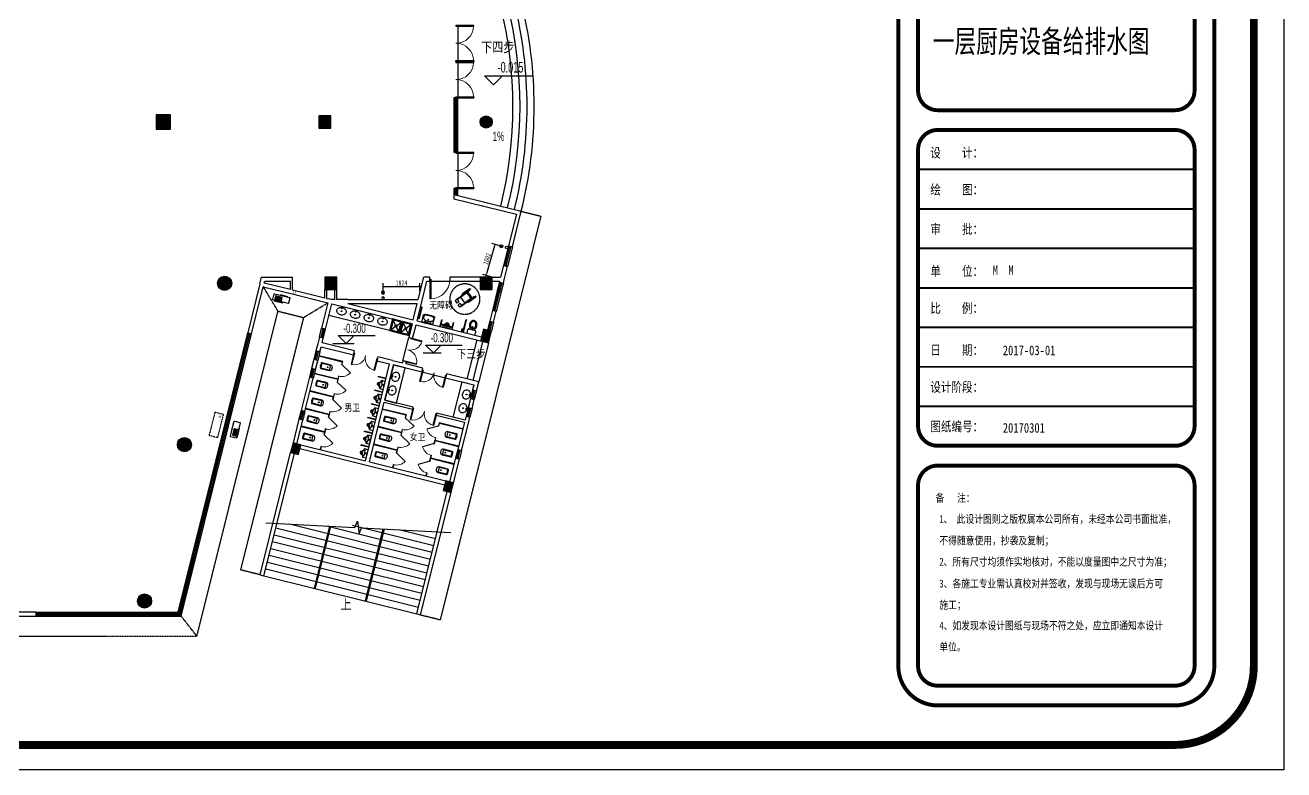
# Model space of a CAD drawing. Header units: inches. Extents: x -584 to 1446124, y -108140 to 99637.
# Drawn here: x 948173 to 1010552, y -108140 to -71216 of the extents above; entities that cross this region are included whole.
import ezdxf

# ---------------------------------------------------------------- set-up
doc = ezdxf.new("R2010")
doc.units = ezdxf.units.IN
doc.header["$MEASUREMENT"] = 0
doc.linetypes.add('DASH', pattern=[0.35, 0.25, -0.1])
for name, color, linetype in [('0-雨水', 141, 'Continuous'), ('000外框', 7, 'Continuous'), ('COLUMN', 6, 'Continuous'), ('CURTWALL', 4, 'Continuous'), ('DIM_ELEV', 3, 'Continuous'), ('DIM_SYMB', 3, 'Continuous'), ('GROUND', 34, 'Continuous'), ('LATRINE', 6, 'Continuous'), ('LG', 84, 'Continuous'), ('LVTRY', 6, 'Continuous'), ('PUB_HATCH', 8, 'Continuous'), ('PUB_TEXT', 151, 'Continuous'), ('STAIR', 6, 'Continuous'), ('WALL', 7, 'Continuous'), ('WINDOW', 3, 'Continuous'), ('供排水', 4, 'Continuous'), ('外框', 7, 'Continuous'), ('电位', 1, 'Continuous'), ('空调', 205, 'Continuous'), ('空调孔', 30, 'Continuous')]:
    doc.layers.add(name, color=color, linetype=linetype)
doc.styles.add('_TCH_DIM', font='stylu.ttf')
doc.styles.add('HZ-1', font='MingLiU.ttf', dxfattribs={"width": 0.8})
doc.styles.get("Standard").update_dxf_attribs({"font": '', "width": 0.7, "height": 250})
doc.styles.add('宋体平面', font='', dxfattribs={"width": 0.8})
doc.styles.add('黑体', font='simhei.ttf', dxfattribs={"width": 0.7})
doc.styles.get('Standard').set_extended_font_data('NSimSun')
doc.styles.get('宋体平面').set_extended_font_data('SimSun')
doc.dimstyles.new('电路', dxfattribs={"dimscale": 80, "dimtxt": 2.5, "dimasz": 1, "dimexe": 2, "dimexo": 1, "dimtad": 1, "dimdec": 0, "dimtxsty": 'Standard', "dimblk": 'DOT', "dimcen": 1, "dimclrd": 6, "dimclre": 6, "dimclrt": 6, "dimadec": 0, "dimazin": 0, "dimtfac": 1, "dimtdec": 0, "dimtmove": 0, "dimatfit": 3, "dimfxl": 0, "dimarcsym": 0})

# ---------------------------------------------------------------- blocks, each defined once
blk = doc.blocks.new('vhjkghkghkl')
at = {"layer": '空调', "linetype": 'DASH', "ltscale": 0.3}
blk.add_lwpolyline([(134071, 540199), (134071, 539779), (132871, 539779), (132871, 540199), (134071, 540199)], close=True, dxfattribs=at)
at = {"layer": '空调', "linetype": 'DASH', "ltscale": 0.3, "style": 'HZ-1'}
blk.add_text('AC', height=100, dxfattribs=at).set_placement((133846, 539867))
blk = doc.blocks.new('fff')
at = {"layer": 'LATRINE'}
for p, q in [((-514, -261), (-231, 125)), ((-511, -231), (-259, 113)), ((-497, -274), (-214, 112)), ((-303, -28), (-155, 174)), ((-273, -49), (-125, 153)), ((-155, 174), (-125, 153)), ((-151, 171), (43, 435)), ((-134, 159), (20, 369)), ((-91, 217), (20, 129)), ((20, 129), (209, -4)), ((21, 371), (129, 292)), ((43, 435), (60, 423)), ((59, 423), (95, 471)), ((95, 471), (203, 392)), ((129, 292), (203, 392)), ((167, -61), (321, 149)), ((184, -74), (377, 190)), ((215, 229), (288, 329)), ((322, 150), (215, 229)), ((395, 250), (287, 328)), ((359, 201), (395, 250)), ((377, 190), (360, 202)), ((-511, -231), (-498, -240)), ((-448, -231), (-381, -139)), ((-448, -231), (-427, -246)), ((-427, -246), (-360, -154)), ((-381, -139), (-360, -154)), ((-379, -140), (-299, -31)), ((-362, -153), (-282, -43)), ((-362, -89), (-349, -99)), ((-349, -72), (-336, -82)), ((-346, -131), (-204, -256)), ((-308, -79), (-170, -202)), ((-303, -28), (-273, -49)), ((-204, -256), (-45, -351)), ((-170, -202), (-8, -300)), ((-136, -538), (147, -152)), ((-131, -464), (-63, -372)), ((-110, -479), (-131, -464)), ((-119, -551), (163, -164)), ((-110, -479), (-43, -387)), ((-91, -539), (161, -195)), ((-43, -387), (-63, -372)), ((-61, -373), (19, -263)), ((-45, -386), (36, -276)), ((-14, -344), (-1, -354)), ((-2, -327), (11, -337)), ((11, -257), (159, -55)), ((40, -279), (11, -257)), ((40, -279), (188, -77)), ((188, -77), (159, -55))]:
    blk.add_line(p, q, dxfattribs=at)
at = {"layer": 'LATRINE', "linetype": 'DASH'}
blk.add_circle((0, 0), 750, dxfattribs=at)
at = {"layer": 'LATRINE'}
for centre, start, end in [((-223, 118), 323.76389, 143.76389), ((-505, -268), 143.76389, 323.76389), ((-128, -544), 143.76389, 323.76389), ((155, -158), 323.76389, 143.76389)]:
    blk.add_arc(centre, 10.4, start, end, dxfattribs=at)
blk = doc.blocks.new('_LV5')
for p, q in [((210, 0), (-210, 0)), ((-210, 0), (-210, -180)), ((210, -180), (210, 0)), ((160, -230), (-160, -230)), ((-101, -230), (-101, -254)), ((101, -230), (101, -254))]:
    blk.add_line(p, q)
blk.add_lwpolyline([(-135, -469, 0.080312), (-123, -544, 0.089014), (-92, -602, 0.104918), (-46, -639, 0.119812), (0, -650, 0.119812), (46, -639, 0.104918), (92, -602, 0.089014), (123, -544, 0.080312), (135, -469, 0.080312), (123, -395, 0.089014), (92, -337, 0.104918), (46, -300, 0.119812), (0, -288, 0.119812), (-46, -300, 0.104918), (-92, -337, 0.089014), (-123, -395, 0.080312)], format="xyb", close=True)
for points in [[(-39, -318, 0.073567), (-36, -339, 0.084454), (-27, -356, 0.10642), (-14, -368, 0.129709), (0, -372, 0.129709), (14, -368, 0.10642), (27, -356, 0.084454), (36, -339, 0.073567), (39, -318, 0.073567), (36, -298, 0.014016), (35, -295, 0.10642)], [(-35, -295, 0.013578), (-36, -298, 0.073567), (-39, -318, 0.073567)]]:
    blk.add_lwpolyline(points, format="xyb")
for centre, radius, start, end in [((-160, -180), 50, 180, 270), ((102, -469), 287, 161.63333, 180), ((102, -469), 287, 180, 198.36667), ((52, -453), 235, 141.28635, 161.63333), ((52, -486), 235, 198.36667, 218.71365), ((20, -427), 194, 134.81437, 141.28635), ((-151, -254), 50, 314.81437, 0), ((151, -254), 50, 180, 225.25549), ((-20, -427), 194, 38.71365, 45.25549), ((-52, -453), 235, 18.36667, 38.71365), ((-52, -486), 235, 321.28635, 341.63333), ((160, -180), 50, 270, 0), ((-102, -469), 287, 0, 18.36667), ((-102, -469), 287, 341.63333, 0), ((20, -512), 194, 218.71365, 242.67141), ((0, -551), 150, 242.67141, 270), ((0, -551), 150, 270, 297.32859), ((-20, -512), 194, 297.32859, 321.28635)]:
    blk.add_arc(centre, radius, start, end)
blk = doc.blocks.new('_LV1')
for p, q in [((-280, 0), (280, 0)), ((-280, 0), (-280, -361)), ((280, 0), (280, -361)), ((-280, -29), (280, -29)), ((-251, -356), (-251, -214)), ((0, -29), (-90, -29)), ((-90, -29), (90, -29)), ((251, -356), (251, -215))]:
    blk.add_line(p, q)
for centre, radius in [((-139, -69), 15), ((1, -182), 24.9), ((0, -57), 8), ((139, -69), 15)]:
    blk.add_circle(centre, radius)
for centre, radius, start, end in [((-224, -361), 56, 180, 263.48098), ((-223, -214), 28, 133.15434, 180), ((-223, -356), 28, 180, 263.49841), ((0, -452), 354, 46.75809, 133.15434), ((0, 1600), 2029, 263.48098, 276.51902), ((0, 1600), 1997, 263.49841, 276.51223), ((223, -356), 28, 276.51223, 0), ((224, -361), 56, 276.51902, 0), ((223, -215), 28, 0, 46.75809)]:
    blk.add_arc(centre, radius, start, end)
blk = doc.blocks.new('$lvtry$00000219')
at = {"color": 0}
for p, q in [((-124, -91, 0), (-43, -216, 0)), ((-116, -76, 0), (116, -76, 0)), ((43, -216, 0), (124, -91, 0))]:
    blk.add_line(p, q, dxfattribs=at)
at = {"color": 0, "elevation": 0}
blk.add_lwpolyline([(69, -231, -0.57735), (-69, -231), (-162, -88, -0.145378), (-170, -61), (-170, 0), (170, 0), (170, -61, -0.145378), (162, -88)], format="xyb", close=True, dxfattribs=at)
at = {"color": 0}
for centre, radius in [((0, -177, 0), 20), ((0, -38, 0), 17.7)]:
    blk.add_circle(centre, radius, dxfattribs=at)
for centre, radius, start, end in [((-116, -86, 0), 10, 90, 213.0863), ((0, -191, 0), 50, 210, 330), ((116, -86, 0), 10, 326.9137, 90)]:
    blk.add_arc(centre, radius, start, end, dxfattribs=at)
for p in [(0, -38, 0), (0, -177, 0)]:
    blk.add_point(p, dxfattribs=at)
blk = doc.blocks.new('A$C4EB5717C')
at = {"layer": '空调'}
for p, q in [((520, 110), (520, 120)), ((883, 100), (530, 100)), ((893, 120), (893, 110))]:
    blk.add_line(p, q, dxfattribs=at)
blk.add_lwpolyline([(220, 120), (980, 120, 0.414214), (1000, 140), (1000, 410, 0.414214), (980, 430), (220, 430, 0.414214), (200, 410), (200, 140, 0.414214)], format="xyb", close=True, dxfattribs=at)
for points in [[(269, 459), (709, 459), (709, 444), (269, 444)], [(290, 372), (626, 372), (626, 343), (290, 343)], [(290, 306), (626, 306), (626, 277), (290, 277)], [(290, 240), (626, 240), (626, 211), (290, 211)]]:
    blk.add_lwpolyline(points, close=True, dxfattribs=at)
for centre, start, end in [((530, 110), 180, 270), ((883, 110), 270, 0)]:
    blk.add_arc(centre, 10, start, end, dxfattribs=at)
blk = doc.blocks.new('$lvtry$00000191')
at = {"color": 0}
for p, q in [((-250, -50, 0), (-39, -219, 0)), ((-250, -450, 0), (-39, -281, 0)), ((39, -219, 0), (250, -50, 0)), ((39, -281, 0), (250, -450, 0))]:
    blk.add_line(p, q, dxfattribs=at)
at = {"color": 0, "elevation": 0}
for points in [[(300, -500), (300, 0), (-300, 0), (-300, -500)], [(250, -450), (250, -50), (-250, -50), (-250, -450)]]:
    blk.add_lwpolyline(points, close=True, dxfattribs=at)
at = {"color": 0}
blk.add_circle((0, -250, 0), 50, dxfattribs=at)
for p in [(0, -50, 0), (0, -250, 0)]:
    blk.add_point(p, dxfattribs=at)
blk = doc.blocks.new('$lvtry$00000194')
at = {"color": 0}
for p, q in [((-17, -27), (-17, -17)), ((17, -27), (17, -17))]:
    blk.add_line(p, q, dxfattribs=at)
blk.add_lwpolyline([(14, -39, -0.067374), (92, -53, -0.088152), (166, -93, -0.105269), (218, -155, -0.121685), (235, -224, -0.121685), (218, -292, -0.105269), (166, -355, -0.088152), (92, -394, -0.078966), (0, -409, -0.078966), (-92, -394, -0.088152), (-166, -355, -0.105269), (-218, -292, -0.121685), (-235, -224, -0.121685), (-218, -155, -0.105269), (-166, -93, -0.088152), (-92, -53, -0.059935), (-23, -40, -0.059935)], format="xyb", dxfattribs=at)
for centre, radius in [((0, -221), 20), ((0, -27), 16.7), ((0, -221), 15)]:
    blk.add_circle(centre, radius, dxfattribs=at)
for centre, radius, start, end in [((0, -17), 16.7, 0, 180), ((-40, -17), 10.1, 106.60956, 258.16482), ((-64, 250), 259, 274.70692, 282.37316), ((-75, -197), 173, 71.36005, 79.18732), ((-29, -63), 6.77, 155.34398, 308.32242), ((-171, 35), 166, 324.84107, 338.13372), ((-171, 35), 170, 324.84107, 331.35233), ((-29, -63), 3.37, 155.34398, 308.32242), ((100, -178), 170, 132.31406, 138.82532), ((100, -178), 166, 125.53268, 138.82532), ((-12, -42), 10.6, 201.89238, 261.77402), ((-381, -99), 372, 2.39824, 6.76269), ((0, -80), 9.9, 201.78369, 338.21631), ((64, 250), 259, 257.62684, 265.29308), ((381, -99), 372, 170.10083, 177.60176), ((75, -197), 173, 100.81268, 110.41907), ((40, -17), 10.1, 281.83518, 73.39044)]:
    blk.add_arc(centre, radius, start, end, dxfattribs=at)
for p in [(0, -27), (0, -221)]:
    blk.add_point(p, dxfattribs=at)
blk = doc.blocks.new('_FZH')
at = {"layer": 'WALL'}
blk.add_lwpolyline([(-0.5, -0.5), (0.5, -0.5), (0.5, 0.5), (-0.5, 0.5)], close=True, dxfattribs=at)
blk.add_solid([(-0.5, -0.5), (0.5, -0.5), (-0.5, 0.5), (0.5, 0.5)], dxfattribs=at)
blk = doc.blocks.new('_YZH')
blk.add_circle((0, 0), 0.5)
at = {"layer": 'PUB_HATCH', "const_width": 0.5}
blk.add_lwpolyline([(-0.25, 0, 1), (0.25, 0, 1)], format="xyb", close=True, dxfattribs=at)
blk = doc.blocks.new('$DorLib2D$00000002')
for p, q in [((-0.5, 0), (-0.5, 0.4875)), ((-0.475, 0.4875), (-0.5, 0.4875)), ((-0.475, 0), (-0.475, 0.4875)), ((0.475, 0), (0.475, 0.4875)), ((0.475, 0.4875), (0.5, 0.4875)), ((0.5, 0), (0.5, 0.4875)), ((-0.5, 0), (-0.475, 0)), ((0.5, 0), (0.475, 0))]:
    blk.add_line(p, q)
at = {"lineweight": 13}
for centre, start, end in [((-0.4875, 0), 0, 88.53072), ((0.4875, 0), 91.46928, 180)]:
    blk.add_arc(centre, 0.4875, start, end, dxfattribs=at)
blk = doc.blocks.new('$TCHSYS$WIN2D')
for p, q in [((-0.5, 0.5), (0.5, 0.5)), ((-0.5, 0.5), (-0.5, -0.5)), ((0.5, 0.167), (-0.5, 0.167)), ((0.5, 0.5), (0.5, -0.5)), ((0.5, -0.167), (-0.5, -0.167)), ((-0.5, -0.5), (0.5, -0.5))]:
    blk.add_line(p, q)
blk = doc.blocks.new('$lvtry$00000200')
at = {"color": 0}
for p, q in [((-110, -40, 0), (-110, -470, 0)), ((100, -30, 0), (-100, -30, 0)), ((110, -470, 0), (110, -40, 0))]:
    blk.add_line(p, q, dxfattribs=at)
at = {"color": 0, "elevation": 0}
blk.add_lwpolyline([(100, 0), (-100, 0, 0.414214), (-140, -40), (-140, -480, 0.414214), (-30, -590), (30, -590, 0.414214), (140, -480), (140, -40, 0.414214)], format="xyb", close=True, dxfattribs=at)
blk.add_lwpolyline([(140, -470), (-140, -470)], dxfattribs=at)
at = {"color": 0}
blk.add_circle((0, -359, 0), 20, dxfattribs=at)
for centre, start, end in [((-100, -40, 0), 90, 180), ((100, -40, 0), 0, 90)]:
    blk.add_arc(centre, 10, start, end, dxfattribs=at)
for p in [(0, 0), (0, -359, 0)]:
    blk.add_point(p, dxfattribs=at)
blk = doc.blocks.new('$TCHSYS$APDOOR2D')
blk.add_line((0.5, 0), (0, 0.87))
at = {"lineweight": 13}
blk.add_arc((0.5, 0), 1, 120, 180, dxfattribs=at)
blk = doc.blocks.new('$lvtry$00000222')
at = {"color": 0, "elevation": 0}
blk.add_lwpolyline([(-205, -191), (-205, 0), (205, 0), (205, -191, 0.268068), (51, -323, -0.317765), (0, -360, -0.317765), (-51, -323, 0.268068)], format="xyb", close=True, dxfattribs=at)
at = {"color": 0}
for centre in [(0, -60, 0), (0, -242, 0)]:
    blk.add_circle(centre, 20, dxfattribs=at)
for centre, radius, start, end in [((-152, -175, 0), 10, 114.10839, 248.1394), ((5, -526, 0), 395, 66.66751, 114.10839), ((-243, -401, 0), 233, 19.26394, 68.1394), ((0, -316, 0), 24, 199.26394, 269.49984), ((0, -316, 0), 24, 270.50016, 340.73606), ((243, -401, 0), 233, 110.49411, 160.73606), ((158, -173, 0), 10, 290.49411, 66.66751)]:
    blk.add_arc(centre, radius, start, end, dxfattribs=at)
for p in [(0, -60, 0), (0, -242, 0)]:
    blk.add_point(p, dxfattribs=at)
blk = doc.blocks.new('$DorLib2D$00000001')
for p, q in [((0.45, 0.975), (0.5, 0.975)), ((0.45, 0), (0.45, 0.975)), ((0.5, 0), (0.5, 0.975)), ((0.5, 0), (0.45, 0))]:
    blk.add_line(p, q)
at = {"lineweight": 13}
blk.add_arc((0.475, 0), 0.975, 91.46928, 180, dxfattribs=at)
blk = doc.blocks.new('A$C4B041D0B')
at = {"layer": '供排水', "color": 14}
for p, q in [((393, 128), (287, 22)), ((287, 128), (393, 22))]:
    blk.add_line(p, q, dxfattribs=at)
at = {"layer": '供排水'}
for centre, radius in [((65, 75), 65.2), ((340, 75), 75)]:
    blk.add_circle(centre, radius, dxfattribs=at)
blk = doc.blocks.new('_DOT')
at = {"color": 0, "linetype": 'ByBlock'}
blk.add_line((-0.5, 0), (-1, 0), dxfattribs=at)
at = {"color": 0, "linetype": 'ByBlock', "const_width": 0.5}
blk.add_lwpolyline([(-0.25, 0, 1), (0.25, 0, 1)], format="xyb", close=True, dxfattribs=at)
blk = doc.blocks.new('*D245')
at = {"layer": 'Defpoints', "color": 0, "transparency": 16777216}
for p in [(971771, -82178), (971008, -83624), (971323, -83716)]:
    blk.add_point(p, dxfattribs=at)
at = {"layer": '电位', "color": 6, "lineweight": -2, "transparency": 16777216}
for p, q in [((971434, -82163), (971031, -83547)), ((971694, -82156), (971303, -82042)), ((971246, -83693), (970855, -83579))]:
    blk.add_line(p, q, dxfattribs=at)
at = {"layer": '电位', "color": 6, "lineweight": -2, "transparency": 16777216, "xscale": 80, "yscale": 80, "zscale": 80}
for p, rotation in [((971457, -82086), 73.7451606117666), ((971008, -83624), 253.7451606117666)]:
    blk.add_blockref('_DOT', p, dxfattribs=dict(at, rotation=rotation))
at = {"layer": '电位', "color": 6, "transparency": 16777216, "insert": (971065, -82806), "char_height": 250, "attachment_point": 5, "rotation": 73.74516}
blk.add_mtext('1602', dxfattribs=at)
blk = doc.blocks.new('*D246')
at = {"layer": 'Defpoints', "color": 0, "transparency": 16777216}
for p in [(967733, -84174), (965910, -84476), (967733, -84485)]:
    blk.add_point(p, dxfattribs=at)
at = {"layer": '电位', "color": 6, "lineweight": -2, "transparency": 16777216}
for p, q in [((965910, -84396), (965910, -84014)), ((965990, -84174), (967653, -84174)), ((967733, -84405), (967733, -84014))]:
    blk.add_line(p, q, dxfattribs=at)
at = {"layer": '电位', "color": 6, "lineweight": -2, "transparency": 16777216, "xscale": 80, "yscale": 80, "zscale": 80, "rotation": 180}
blk.add_blockref('_DOT', (965910, -84174), dxfattribs=at)
at = {"layer": '电位', "color": 6, "lineweight": -2, "transparency": 16777216, "xscale": 80, "yscale": 80, "zscale": 80}
blk.add_blockref('_DOT', (967733, -84174), dxfattribs=at)
at = {"layer": '电位', "color": 6, "transparency": 16777216, "insert": (966821, -83999), "char_height": 250, "attachment_point": 5}
blk.add_mtext('1824', dxfattribs=at)

msp = doc.modelspace()

# ---------------------------------------------------------------- linework, layer by layer
at = {"layer": '0-雨水'}
for radius in [20463.7, 20813.7, 21163.7, 21513.7]:
    msp.add_arc((951885.1, -75240.7), radius, 346, 13.998777, dxfattribs=at)
at = {"layer": 'COLUMN'}
for p, q in [((963334.8, -84815.8), (963225.8, -84788.7)), ((963335.2, -84815.8), (963334.8, -84815.8)), ((963522.9, -84815.8), (963335.2, -84815.8)), ((964168.5, -84815.8), (963622.9, -84815.8)), ((963371.5, -85031.1), (964118.3, -85217.3)), ((964166.7, -85023.2), (964168.5, -85015.8))]:
    msp.add_line(p, q, dxfattribs=at)
at = {"layer": 'CURTWALL'}
for p, q in [((969422.9, -74815.8), (969422.9, -77515.8)), ((969622.9, -74815.8), (969422.9, -74815.8)), ((969489.6, -74815.8), (969489.6, -77515.8)), ((969556.2, -74815.8), (969556.2, -77515.8)), ((969622.9, -77515.8), (969622.9, -74815.8)), ((969422.9, -77515.8), (969622.9, -77515.8)), ((969622.9, -79315.8), (969422.9, -79315.8)), ((969422.9, -79315.8), (969422.9, -79613.4)), ((969489.6, -79315.8), (969489.6, -79630)), ((969556.2, -79315.8), (969556.2, -79646.6)), ((969622.9, -79663.2), (969622.9, -79315.8))]:
    msp.add_line(p, q, dxfattribs=at)
at = {"layer": 'DIM_ELEV'}
for p, q in [((971380.3, -74173.5), (970930.3, -73723.5)), ((970930.3, -73723.5), (973327.5, -73723.5)), ((971380.3, -74173.5), (971830.3, -73723.5)), ((964083, -86998), (963693, -86608)), ((963693, -86608), (965511.5, -86608)), ((964083, -86998), (964473, -86608)), ((963425.2, -86998), (964473, -86998)), ((968406.3, -87466), (968016.3, -87076)), ((968016.3, -87076), (969834.8, -87076)), ((968406.3, -87466), (968796.3, -87076)), ((967892.5, -87466), (968796.3, -87466))]:
    msp.add_line(p, q, dxfattribs=at)
at = {"layer": 'DIM_SYMB'}
for points in [[(971754.2, -72292.6, 0, 0, 0), (972931.2, -72292.6, 120, 0, 0), (973381.2, -72292.6, 0, 0, 0)], [(971135.2, -77088.4, 0, 0, 0), (971637.3, -77088.4, 104, 0, 0), (972027.3, -77088.4, 0, 0, 0)], [(970404.8, -87552.5, 0, 0, 0), (970750.2, -87671.4, 104, 0, 0), (971118.9, -87798.3, 0, 0, 0)], [(963960.4, -99503.5, 0, 0, 0), (964613.6, -96883.7, 120, 0, 0), (964722.5, -96447, 0, 0, 0)]]:
    msp.add_lwpolyline(points, format="xyseb", dxfattribs=at)
msp.add_lwpolyline([(960096.5, -95887.4), (964511.6, -96117.4), (964642.5, -95808.8), (964720.6, -96443.7), (964848.6, -96134.9), (969263.7, -96364.9)], dxfattribs=at)
at = {"layer": 'GROUND', "linetype": 'DASH'}
for p, q in [((972662.8, -80421.1), (973730.1, -80687.3)), ((973730.1, -80687.3), (968741.5, -100695.5)), ((960703.9, -85396.6), (959975.5, -84184.4)), ((961965.2, -85711.1), (963177.5, -84982.7)), ((959814.7, -98469.8), (958844.4, -98227.9)), ((956684.9, -101515.8), (955903.6, -100515.8)), ((967771.2, -100453.6), (968741.5, -100695.5))]:
    msp.add_line(p, q, dxfattribs=at)
msp.add_lwpolyline([(946572.9, -101515.8), (956684.9, -101515.8), (960703.9, -85396.6), (961965.2, -85711.1), (958844.4, -98227.9)], dxfattribs=at)
at = {"layer": 'LATRINE', "linetype": 'Continuous'}
for p, q in [((968731.5, -86161.4), (968816.2, -85821.8)), ((968755.8, -86167.4), (968840.4, -85827.8)), ((968784.6, -86051.5), (969342.6, -86190.6)), ((968790.7, -86027.3), (969348.6, -86166.4)), ((968840.4, -85827.8), (968816.2, -85821.8)), ((969313.7, -86306.5), (969398.3, -85966.9)), ((969337.9, -86312.6), (969422.6, -85973)), ((969398.3, -85966.9), (969422.6, -85973)), ((969871.6, -86445.6), (970028.7, -85815.4)), ((969895.9, -86451.7), (970053, -85821.5)), ((970028.7, -85815.4), (970053, -85821.5)), ((968709.2, -86155.8), (968733.4, -86161.9)), ((969759, -86417.6), (969771.1, -86420.6)), ((969798.8, -86323.4), (969774.4, -86421.4)), ((969823.1, -86329.5), (969798.7, -86427.4)), ((969902.1, -86323.4), (969853.4, -86311.3)), ((969908.1, -86299.2), (969859.4, -86287))]:
    msp.add_line(p, q, dxfattribs=at)
at = {"layer": 'LATRINE'}
for p, q in [((962733.4, -87590.3), (962727.4, -87614.5)), ((962727.4, -87614.5), (963879.6, -87901.8)), ((962733.4, -87590.3), (963909.9, -87883.6)), ((963879.6, -87901.8), (963846.4, -88035.2)), ((963870.6, -88041.3), (963909.9, -87883.6)), ((962515.7, -88463.5), (962509.7, -88487.8)), ((962509.7, -88487.8), (963661.9, -88775.1)), ((962515.7, -88463.5), (963667.9, -88750.8)), ((963846.4, -88035.2), (963870.6, -88041.3)), ((963661.9, -88775.1), (963628.6, -88908.5)), ((963628.6, -88908.5), (963652.9, -88914.5)), ((963652.9, -88914.5), (963689.2, -88769)), ((963701.2, -88617.4), (963667.9, -88750.8)), ((963689.2, -88769), (963725.5, -88623.4)), ((963725.5, -88623.4), (963701.2, -88617.4)), ((965662.7, -88655.6), (965668.8, -88631.3)), ((966050.9, -88752.3), (965662.7, -88655.6)), ((966056.9, -88728.1), (965668.8, -88631.3)), ((966050.9, -88752.3), (966056.9, -88728.1)), ((962298, -89336.8), (962291.9, -89361)), ((962291.9, -89361), (963444.2, -89648.3)), ((962298, -89336.8), (963450.2, -89624.1)), ((963444.2, -89648.3), (963410.9, -89781.7)), ((963410.9, -89781.7), (963435.2, -89787.8)), ((963435.2, -89787.8), (963471.4, -89642.2)), ((963483.5, -89490.7), (963450.2, -89624.1)), ((963471.4, -89642.2), (963507.7, -89496.7)), ((963507.7, -89496.7), (963483.5, -89490.7)), ((965493.4, -89334.8), (965499.4, -89310.5)), ((965881.5, -89431.5), (965493.4, -89334.8)), ((965887.6, -89407.3), (965499.4, -89310.5)), ((965881.5, -89431.5), (965887.6, -89407.3)), ((962080.3, -90210.1), (962074.2, -90234.3)), ((962074.2, -90234.3), (963226.4, -90521.6)), ((962080.3, -90210.1), (963232.5, -90497.3)), ((963265.7, -90363.9), (963232.5, -90497.3)), ((963253.7, -90515.5), (963290, -90370)), ((963290, -90370), (963265.7, -90363.9)), ((965324, -90014), (965330.1, -89989.7)), ((965712.2, -90110.7), (965324, -90014)), ((965718.2, -90086.5), (965330.1, -89989.7)), ((965712.2, -90110.7), (965718.2, -90086.5)), ((965888.1, -90231.9), (965882, -90256.2)), ((965882, -90256.2), (967034.3, -90543.4)), ((965888.1, -90231.9), (967064.6, -90525.2)), ((963226.4, -90521.6), (963193.2, -90655)), ((963193.2, -90655), (963217.4, -90661.1)), ((963217.4, -90661.1), (963253.7, -90515.5)), ((965154.7, -90693.2), (965160.8, -90668.9)), ((965542.8, -90789.9), (965154.7, -90693.2)), ((965548.9, -90765.7), (965160.8, -90668.9)), ((965542.8, -90789.9), (965548.9, -90765.7)), ((967034.3, -90543.4), (967001, -90676.9)), ((967001, -90676.9), (967025.3, -90682.9)), ((967025.3, -90682.9), (967064.6, -90525.2)), ((968689.8, -90930.4), (968650.5, -91088.1)), ((968674.8, -91094.2), (968708, -90960.8)), ((969866.3, -91223.8), (968689.8, -90930.4)), ((969860.2, -91248), (968708, -90960.8)), ((961862.5, -91083.3), (961856.5, -91107.6)), ((961856.5, -91107.6), (963008.7, -91394.9)), ((961862.5, -91083.3), (963014.8, -91370.6)), ((963008.7, -91394.9), (962975.4, -91528.3)), ((962975.4, -91528.3), (962999.7, -91534.3)), ((962999.7, -91534.3), (963036, -91388.8)), ((963048, -91237.2), (963014.8, -91370.6)), ((963036, -91388.8), (963072.3, -91243.2)), ((963072.3, -91243.2), (963048, -91237.2)), ((964985.4, -91372.4), (964991.4, -91348.1)), ((965373.5, -91469.2), (964985.4, -91372.4)), ((965379.5, -91444.9), (964991.4, -91348.1)), ((965373.5, -91469.2), (965379.5, -91444.9)), ((965670.4, -91105.2), (965664.3, -91129.4)), ((965664.3, -91129.4), (966816.5, -91416.7)), ((965670.4, -91105.2), (966822.6, -91392.4)), ((966816.5, -91416.7), (966783.3, -91550.1)), ((966783.3, -91550.1), (966807.5, -91556.2)), ((966807.5, -91556.2), (966843.8, -91410.6)), ((966855.8, -91259), (966822.6, -91392.4)), ((966843.8, -91410.6), (966880.1, -91265.1)), ((966880.1, -91265.1), (966855.8, -91259)), ((968505.3, -91670.3), (968469.1, -91815.8)), ((968496.3, -91809.8), (968529.6, -91676.3)), ((968529.6, -91676.3), (968505.3, -91670.3)), ((968650.5, -91088.1), (968674.8, -91094.2)), ((969860.2, -91248), (969866.3, -91223.8)), ((962830.3, -92110.5), (962794, -92256)), ((962794, -92256), (962818.3, -92262)), ((962818.3, -92262), (962854.5, -92116.5)), ((962854.5, -92116.5), (962830.3, -92110.5)), ((964816, -92051.6), (964822.1, -92027.3)), ((965204.1, -92148.4), (964816, -92051.6)), ((965210.2, -92124.1), (964822.1, -92027.3)), ((965204.1, -92148.4), (965210.2, -92124.1)), ((965452.6, -91978.4), (965446.6, -92002.7)), ((965446.6, -92002.7), (966598.8, -92290)), ((965452.6, -91978.4), (966604.8, -92265.7)), ((966598.8, -92290), (966565.5, -92423.4)), ((966589.8, -92429.4), (966626.1, -92283.9)), ((966638.1, -92132.3), (966604.8, -92265.7)), ((966626.1, -92283.9), (966662.4, -92138.3)), ((966662.4, -92138.3), (966638.1, -92132.3)), ((968469.1, -91815.8), (968432.8, -91961.4)), ((968432.8, -91961.4), (968457, -91967.4)), ((968457, -91967.4), (968490.3, -91834)), ((969642.5, -92121.3), (968490.3, -91834)), ((969648.6, -92097), (968496.3, -91809.8)), ((969642.5, -92121.3), (969648.6, -92097)), ((966565.5, -92423.4), (966589.8, -92429.4)), ((968251.3, -92689.1), (968215, -92834.7)), ((968215, -92834.7), (968239.3, -92840.7)), ((968239.3, -92840.7), (968272.6, -92707.3)), ((968287.6, -92543.6), (968251.3, -92689.1)), ((969424.8, -92994.6), (968272.6, -92707.3)), ((968278.6, -92683), (968311.9, -92549.6)), ((969430.8, -92970.3), (968278.6, -92683)), ((968311.9, -92549.6), (968287.6, -92543.6)), ((966420.4, -93005.6), (966384.1, -93151.1)), ((966384.1, -93151.1), (966408.4, -93157.2)), ((966408.4, -93157.2), (966444.6, -93011.6)), ((966444.6, -93011.6), (966420.4, -93005.6)), ((968069.9, -93416.8), (968033.6, -93562.4)), ((968033.6, -93562.4), (968057.9, -93568.4)), ((968057.9, -93568.4), (968094.1, -93422.9)), ((968094.1, -93422.9), (968069.9, -93416.8)), ((969424.8, -92994.6), (969430.8, -92970.3))]:
    msp.add_line(p, q, dxfattribs=at)
at = {"layer": 'LATRINE', "linetype": 'Continuous'}
for radius in [50, 25]:
    msp.add_arc((969847.3, -86335.5), radius, 76, 166, dxfattribs=at)
at = {"layer": 'LG'}
for p, q in [((962510.7, -99127.6), (963277.3, -96053.1)), ((962559.2, -99139.7), (963328.1, -96055.7)), ((965033.5, -99756.6), (965922.5, -96190.9)), ((965082, -99768.7), (965973.4, -96193.5))]:
    msp.add_line(p, q, dxfattribs=at)
at = {"layer": 'LVTRY'}
for points in [[(967766.5, -85178.1), (967808.7, -85188.6, -0.4142136), (967830.6, -85225), (967699.9, -85748.9, -0.4142136), (967663.6, -85770.8), (967621.4, -85760.2)], [(967761.7, -85197.5), (967803.9, -85208, -0.4142136), (967811.2, -85220.1), (967680.5, -85744.1, -0.4142136), (967668.4, -85751.4), (967626.2, -85740.8)]]:
    msp.add_lwpolyline(points, format="xyb", dxfattribs=at)
msp.add_lwpolyline([(966379.4, -85781.1), (966234.3, -86363.2), (963226.4, -85613.3)], dxfattribs=at)
for points in [[(966429.4, -88060.9), (965993.9, -89807.4), (966576.1, -89952.5), (967011.6, -88206)], [(970407.6, -89052.7), (969972.1, -90799.3), (969390, -90654.1), (969825.4, -88907.6)]]:
    msp.add_lwpolyline(points, close=True, dxfattribs=at)
at = {"layer": 'STAIR'}
for p, q in [((970551.7, -86821.3), (970067.9, -88761.9)), ((970842.8, -86893.9), (970359, -88834.5)), ((971133.9, -86966.5), (970650, -88907.1)), ((961278, -95948.9), (968254.5, -97688.4)), ((963106.8, -96044.2), (968339.2, -97348.8)), ((964387.9, -96002.9), (968423.8, -97009.2)), ((960516.8, -96480.6), (968085.1, -98367.6)), ((960601.5, -96141), (968169.8, -98028)), ((966764.4, -96234.7), (968508.5, -96669.6)), ((960347.5, -97159.8), (967915.8, -99046.8)), ((960432.2, -96820.2), (968000.5, -98707.2)), ((960178.1, -97839), (967746.5, -99726)), ((960262.8, -97499.4), (967831.1, -99386.4)), ((960008.8, -98518.2), (967577.1, -100405.2)), ((960093.5, -98178.6), (967661.8, -100065.6))]:
    msp.add_line(p, q, dxfattribs=at)
at = {"layer": 'WALL'}
for p, q in [((969422.9, -79613.4), (972759.8, -80445.3)), ((969422.9, -79613.4), (969422.9, -79819.5)), ((969422.9, -79819.5), (972517.3, -80591)), ((972319.3, -82212), (972759.8, -80445.3)), ((972517.3, -80591), (972125.2, -82163.6)), ((972125.2, -82163.6), (972319.3, -82212)), ((971883.3, -83133.9), (971738.2, -83715.8)), ((972077.4, -83182.3), (971883.3, -83133.9)), ((971913.4, -83840), (972077.4, -83182.3)), ((959805.6, -84039), (959200.8, -86464.7)), ((959394.9, -86513.1), (959975.5, -84184.4)), ((959805.6, -84039), (959886.2, -83715.8)), ((959886.2, -83715.8), (961422.9, -83715.8)), ((959975.5, -84184.4), (961398.7, -84539.2)), ((960023.9, -83990.3), (960042.4, -83915.8)), ((960023.9, -83990.3), (961322.9, -84314.2)), ((960042.4, -83915.8), (961322.9, -83915.8)), ((961322.9, -84314.2), (961322.9, -83915.8)), ((961422.9, -84339.1), (961422.9, -83715.8)), ((967650.7, -84815.8), (967925, -83715.8)), ((967827.3, -84934.1), (968081.2, -83915.8)), ((968222.9, -83715.8), (967925, -83715.8)), ((968081.2, -83915.8), (968222.9, -83915.8)), ((968222.9, -83915.8), (968222.9, -83715.8)), ((970722.9, -83715.8), (969222.9, -83715.8)), ((969222.9, -83715.8), (969222.9, -83915.8)), ((969222.9, -83915.8), (970722.9, -83915.8)), ((971322.9, -83715.8), (971738.2, -83715.8)), ((971322.9, -83915.8), (971688.4, -83915.8)), ((971688.4, -83915.8), (971677.7, -83958.7)), ((971677.7, -83958.7), (971871.7, -84007.1)), ((971871.7, -84007.1), (971913.4, -83840)), ((961398.7, -84539.2), (963098.7, -84963.1)), ((961422.9, -84339.1), (963022.9, -84738.1)), ((963022.9, -84738.1), (963022.9, -84315.8)), ((963122.9, -84763), (963122.9, -84315.8)), ((963122.9, -84763), (963225.8, -84788.7)), ((963522.9, -84815.8), (963522.9, -84315.8)), ((963622.9, -84815.8), (963622.9, -84315.8)), ((964168.5, -84815.8), (967650.7, -84815.8)), ((963177.5, -84982.7), (962863, -86244.1)), ((963057, -86292.5), (963371.5, -85031.1)), ((963098.7, -84963.1), (963177.5, -84982.7)), ((964118.3, -85217.3), (967349.7, -86023)), ((964166.7, -85023.2), (967398.1, -85828.9)), ((964168.5, -85015.8), (967600.8, -85015.8)), ((967398.1, -85828.9), (967600.8, -85015.8)), ((967592.2, -85877.3), (967827.3, -84934.1)), ((971326.9, -85365.6), (971193.8, -85899.3)), ((971521, -85414), (971326.9, -85365.6)), ((971387.9, -85947.7), (971521, -85414)), ((967349.7, -86023), (967180.4, -86702.2)), ((967374.4, -86750.6), (967543.8, -86071.4)), ((967543.8, -86071.4), (970745.8, -86869.7)), ((967592.2, -85877.3), (970794.1, -86675.6)), ((971193.8, -85899.3), (971387.9, -85947.7)), ((959200.8, -86464.7), (959394.9, -86513.1)), ((962754.1, -86680.7), (962669.4, -87020.3)), ((962948.2, -86729.1), (962754.1, -86680.7)), ((962863, -86244.1), (963057, -86292.5)), ((967180.4, -86702.2), (967374.4, -86750.6)), ((962669.4, -87020.3), (962584.7, -87359.9)), ((962778.8, -87408.3), (962839.3, -87165.8)), ((962839.3, -87165.8), (964440.3, -87564.9)), ((962887.7, -86971.7), (962948.2, -86729.1)), ((964488.7, -87370.9), (962887.7, -86971.7)), ((962475.9, -87796.6), (962367, -88233.2)), ((962669.9, -87845), (962475.9, -87796.6)), ((962561.1, -88281.6), (962669.9, -87845)), ((962584.7, -87359.9), (962778.8, -87408.3)), ((964440.3, -87564.9), (964488.7, -87370.9)), ((965653, -87661.2), (965604.6, -87855.2)), ((965604.6, -87855.2), (966235.3, -88012.5)), ((966380.7, -87842.6), (965653, -87661.2)), ((966380.7, -87842.6), (966865.9, -87963.6)), ((966890.1, -87866.5), (966865.9, -87963.6)), ((967084.1, -87914.9), (966890.1, -87866.5)), ((967059.9, -88012), (967084.1, -87914.9)), ((962367, -88233.2), (962561.1, -88281.6)), ((965775.7, -89856), (966235.3, -88012.5)), ((965993.9, -89807.4), (966429.4, -88060.9)), ((966429.4, -88060.9), (966914.5, -88181.8)), ((966914.5, -88181.8), (967836.3, -88411.6)), ((967884.7, -88217.6), (967059.9, -88012)), ((967836.3, -88411.6), (967884.7, -88217.6)), ((969049.1, -88507.9), (969000.7, -88702)), ((970650, -88907.1), (969049.1, -88507.9)), ((962258.2, -88669.8), (961846.9, -90319.3)), ((962040.9, -90367.7), (962452.2, -88718.2)), ((962452.2, -88718.2), (962258.2, -88669.8)), ((969000.7, -88702), (970407.6, -89052.7)), ((970407.6, -89052.7), (970347.1, -89295.3)), ((970541.2, -89343.7), (970650, -88907.1)), ((967400.9, -90158.2), (965993.9, -89807.4)), ((970238.3, -89731.9), (970129.4, -90168.6)), ((970432.3, -89780.3), (970238.3, -89731.9)), ((970323.4, -90217), (970432.3, -89780.3)), ((970347.1, -89295.3), (970541.2, -89343.7)), ((961846.9, -90319.3), (962040.9, -90367.7)), ((965037.8, -92815.4), (965775.7, -89856)), ((965231.9, -92863.8), (965969.7, -89904.4)), ((965969.7, -89904.4), (967376.7, -90255.2)), ((967376.7, -90255.2), (967400.9, -90158.2)), ((968565.2, -90448.5), (968541, -90545.5)), ((969972.1, -90799.3), (968565.2, -90448.5)), ((970129.4, -90168.6), (970323.4, -90217)), ((961738, -90756), (961447.7, -91920.3)), ((961641.8, -91968.7), (961932.1, -90804.4)), ((961932.1, -90804.4), (961738, -90756)), ((968541, -90545.5), (969947.9, -90896.3)), ((969947.9, -90896.3), (969609.3, -92254.7)), ((969803.3, -92303.1), (970142, -90944.7)), ((970020.5, -90605.2), (969972.1, -90799.3)), ((970214.6, -90653.6), (970020.5, -90605.2)), ((970142, -90944.7), (970214.6, -90653.6)), ((961787.5, -92211.2), (965086.5, -93033.7)), ((961835.8, -92017.1), (965037.8, -92815.4)), ((969609.3, -92254.7), (969803.3, -92303.1)), ((959814.7, -98469.8), (961326.8, -92405.5)), ((960008.8, -98518.2), (961520.8, -92453.9)), ((965231.9, -92863.8), (969016, -93807.3)), ((969500.4, -92691.3), (969210.1, -93855.7)), ((969404.1, -93904.1), (969694.4, -92739.7)), ((969694.4, -92739.7), (969500.4, -92691.3)), ((965086.5, -93033.7), (968967.6, -94001.4)), ((967577.1, -100405.2), (969089.1, -94340.9)), ((967771.2, -100453.6), (969283.2, -94389.2)), ((959814.7, -98469.8), (960008.8, -98518.2)), ((948722.9, -100315.8), (947322.9, -100315.8)), ((948722.9, -100515.8), (948722.9, -100315.8)), ((967577.1, -100405.2), (967771.2, -100453.6)), ((947222.9, -100515.8), (948722.9, -100515.8))]:
    msp.add_line(p, q, dxfattribs=at)
at = {"layer": 'WINDOW'}
for p, q in [((969622.9, -71215.8), (969622.9, -73015.8)), ((969622.9, -73015.8), (969622.9, -74815.8)), ((969622.9, -77515.8), (969622.9, -79315.8)), ((968222.9, -83915.8), (969222.9, -83915.8)), ((959200.8, -86464.7), (959394.9, -86513.1)), ((966890.1, -87866.5), (967180.4, -86702.2)), ((967836.3, -88411.6), (969000.7, -88702)), ((948722.9, -100315.8), (948722.9, -100515.8))]:
    msp.add_line(p, q, dxfattribs=at)
for points in [[(948722.9, -100315.8), (955747.3, -100315.8), (959200.8, -86464.7)], [(948722.9, -100382.5), (955799.4, -100382.5), (959265.5, -86480.8)], [(948722.9, -100449.1), (955851.5, -100449.1), (959330.2, -86497)], [(948722.9, -100515.8), (955903.6, -100515.8), (959394.9, -86513.1)]]:
    msp.add_lwpolyline(points, dxfattribs=at)
at = {"layer": '外框', "lineweight": -2}
for p, q in [((1010552, -14282.7), (1010552, -108139.7)), ((1010552, -108139.7), (876614.6, -108139.7))]:
    msp.add_line(p, q, dxfattribs=at)
for points, const_width in [([(881818.3, -106904.3), (1005149.3, -106904.3, 0.4142136), (1009064.5, -102989), (1009064.5, -19466.2, 0.4142136), (1005149.3, -15550.9), (881818.3, -15550.9, 0.4142136), (877903, -19466.2), (877903, -102989, 0.4142136)], 391.5), ([(993403.5, -104946.6), (1005149.3, -104946.6, 0.4142136), (1007106.9, -102989), (1007106.9, -19466.2, 0.4142136), (1005149.3, -17508.6), (993403.5, -17508.6, 0.4142136), (991445.8, -19466.2), (991445.8, -102989, 0.4142136)], 195.8), ([(993403.5, -75433.1), (1005149.3, -75433.1, 0.4142136), (1006128.1, -74454.3), (1006128.1, -68581.4, 0.4142136), (1005149.3, -67602.6), (993403.5, -67602.6, 0.4142136), (992424.6, -68581.4), (992424.6, -74454.3, 0.4142136)], 195.8), ([(993403.5, -92073), (1005149.3, -92073, 0.4142136), (1006128.1, -91094.2), (1006128.1, -77390.8, 0.4142136), (1005149.3, -76412), (993403.5, -76412, 0.4142136), (992424.6, -77390.8), (992424.6, -91094.2, 0.4142136)], 195.8), ([(993403.5, -103967.8), (1005149.3, -103967.8, 0.4142136), (1006128.1, -102989), (1006128.1, -94030.7, 0.4142136), (1005149.3, -93051.9), (993403.5, -93051.9, 0.4142136), (992424.6, -94030.7), (992424.6, -102989, 0.4142136)], 195.8)]:
    msp.add_lwpolyline(points, format="xyb", close=True, dxfattribs=dict(at, const_width=const_width))
at = {"layer": '外框', "lineweight": -2, "const_width": 97.9}
for points in [[(992424.6, -78369.6), (1006128.1, -78369.6)], [(992424.6, -80327.2), (1006128.1, -80327.2)], [(992424.6, -82284.9), (1006128.1, -82284.9)], [(992424.6, -84242.5), (1006128.1, -84242.5)], [(992424.6, -86200.1), (1006128.1, -86200.1)], [(992424.6, -88157.8), (1006128.1, -88157.8)], [(992424.6, -90115.4), (1006128.1, -90115.4)]]:
    msp.add_lwpolyline(points, dxfattribs=at)
at = {"layer": '空调孔', "const_width": 20}
for points in [[(961586, -84379.8), (961489, -84355.6), (961440.6, -84549.7), (961537.6, -84573.9)], [(958046.7, -91920.4), (958070.9, -91823.3), (957876.8, -91775), (957852.6, -91872)]]:
    msp.add_lwpolyline(points, close=True, dxfattribs=at)

# ---------------------------------------------------------------- block references
at = {"layer": 'COLUMN'}
for name, p, xscale, yscale, zscale in [('_FZH', (955022.9, -76015.8), 700, 700, 700), ('_FZH', (963022.9, -76015.8), 600, 600, 600), ('_YZH', (971022.9, -76015.8), 600.0000000002328, 600.0000000001746, 600.0000000001877), ('_YZH', (958059.3, -84015.8), 700, 700, 700), ('_FZH', (963322.9, -84015.8), 600, 600, 600), ('_FZH', (971022.9, -84015.8), 600, 600, 600), ('_YZH', (956064.7, -92015.8), 700, 700, 700), ('_YZH', (954089.4, -99765.8), 700, 700, 700)]:
    msp.add_blockref(name, p, dxfattribs=dict(at, xscale=xscale, yscale=yscale, zscale=zscale))
for p, xscale, yscale, zscale, rotation in [((971012.4, -86627), 399.9999999082936, 600.0000000150176, 600.0000000150393, 346.0000000015973), ((961581.3, -92211.3), 399.9999999903406, 499.9999999963911, 499.9999999964115, 346.0000000007811), ((969149.6, -94098.3), 399.9999999858223, 500.0000000000582, 500.0000000000341, 346.0000000006197)]:
    msp.add_blockref('_FZH', p, dxfattribs=dict(at, xscale=xscale, yscale=yscale, zscale=zscale, rotation=rotation))
at = {"layer": 'LATRINE', "zscale": 25}
for p, xscale, yscale, rotation in [((963785.9, -88329.3), 600.0000000000184, -600, 76.00000000000364), ((963568.2, -89202.6), 600.0000000000183, -600, 75.99999999998072), ((963350.5, -90075.9), 600.0000000000184, -600, 76.00000000000364), ((963132.7, -90949.1), 600.0000000000184, -600, 76.00000000000364), ((966940.5, -90971), 600.0000000000184, -600, 76.00000000000364), ((968590.1, -91382.2), 600.0000000000184, 600, 76.00000000000364), ((962915, -91822.4), 600.0000000000183, -600, 75.99999999998072), ((966722.8, -91844.2), 600.0000000000184, -600, 76.00000000000364), ((968372.3, -92255.5), 600.0000000000183, 600, 75.99999999998072), ((966505.1, -92717.5), 599.9999999999621, -600, 76.00000000002521), ((968154.6, -93128.8), 600.0000000000184, 600, 76.00000000000364)]:
    msp.add_blockref('$TCHSYS$APDOOR2D', p, dxfattribs=dict(at, xscale=xscale, yscale=yscale, rotation=rotation))
at = {"layer": 'LVTRY', "extrusion": (0, 0, -1), "zscale": -1}
for name, p, rotation in [('fff', (-969962.4, -84797), 270), ('_LV1', (-968103.6, -86004.8), 193.9999999986159)]:
    msp.add_blockref(name, p, dxfattribs=dict(at, rotation=rotation))
at = {"layer": 'LVTRY'}
for name, p, rotation in [('$lvtry$00000194', (963900.3, -85183.6), 346.0000000013841), ('$lvtry$00000194', (964579.5, -85352.9), 346.0000000013841), ('$lvtry$00000194', (965258.8, -85522.3), 346.0000000013841), ('$lvtry$00000194', (965938, -85691.6), 346.0000000013841), ('$lvtry$00000191', (966306.9, -86072.1), 75.99999999706489), ('$lvtry$00000191', (966792, -86193.1), 75.99999999706489), ('_LV5', (970261, -86542.7), 166.0000000013842), ('$lvtry$00000200', (962815.6, -88087.4), 75.99999999706489), ('$lvtry$00000194', (966315.7, -88599.4), 75.99999999706489), ('$lvtry$00000200', (962597.9, -88960.7), 75.99999999706489), ('$lvtry$00000194', (966146.4, -89278.6), 75.99999999706489), ('$lvtry$00000200', (962380.2, -89833.9), 75.99999999706489), ('$lvtry$00000194', (970255.1, -89581.6), 255.9999999970649), ('$lvtry$00000194', (970085.8, -90260.8), 255.9999999970649), ('$lvtry$00000200', (962162.4, -90707.2), 75.99999999706489), ('$lvtry$00000200', (961944.7, -91580.5), 75.99999999706489), ('$lvtry$00000200', (969560.3, -91624.2), 255.9999999970649), ('$lvtry$00000200', (969342.6, -92497.4), 255.9999999970649), ('$lvtry$00000200', (969124.9, -93370.7), 255.9999999970649)]:
    msp.add_blockref(name, p, dxfattribs=dict(at, rotation=rotation))
at = {"layer": 'LVTRY', "linetype": 'Continuous', "rotation": 166.0000000013842}
msp.add_blockref('$lvtry$00000219', (969036.7, -86237.5), dxfattribs=at)
at = {"layer": 'LVTRY', "yscale": -1}
for name, p, rotation in [('$lvtry$00000222', (965969.2, -89079.8), 75.99999999706489), ('$lvtry$00000222', (965799.9, -89759), 75.99999999706489), ('$lvtry$00000222', (965630.5, -90438.2), 75.99999999706489), ('$lvtry$00000222', (965461.2, -91117.4), 75.99999999706489), ('$lvtry$00000200', (965970.3, -90729), 255.9999999970649), ('$lvtry$00000222', (965291.8, -91796.6), 75.99999999706489), ('$lvtry$00000200', (965752.5, -91602.3), 255.9999999970649), ('$lvtry$00000222', (965122.5, -92475.8), 75.99999999706489), ('$lvtry$00000200', (965534.8, -92475.6), 255.9999999970649)]:
    msp.add_blockref(name, p, dxfattribs=dict(at, rotation=rotation))
at = {"layer": 'WINDOW'}
for name, p, xscale, yscale, zscale, rotation in [('$DorLib2D$00000002', (969522.9, -72115.8), -1800, 1800, -1800, 270), ('$DorLib2D$00000002', (969522.9, -73915.8), -1800, 1800, -1800, 270), ('$DorLib2D$00000002', (969522.9, -78415.8), -1800, 1800, -1800, 270), ('$TCHSYS$WIN2D', (972101.3, -82673), -1000.000000000012, 200, -1000, 75.99999999999878), ('$TCHSYS$WIN2D', (971720.3, -84201.2), -449.9999999999856, 200, -450, 76.00000000000276), ('$TCHSYS$WIN2D', (971544.9, -84904.7), -999.9999999999551, -200, -1000, 75.99999999999805), ('$TCHSYS$WIN2D', (971236.4, -86141.8), -449.9999999999856, 200, -450, 76.00000000000276), ('$TCHSYS$WIN2D', (962905.6, -86486.6), 449.9999999999856, -200, 450, 76.00000000000274), ('$DorLib2D$00000002', (967132.3, -87308.6), 1199.99999999998, -1200, 1200, 76.00000000000297), ('$TCHSYS$WIN2D', (962627.3, -87602.4), -449.9999999999856, -200, -450, 76.00000000000276), ('$DorLib2D$00000002', (965046.6, -87613), 1200.000000000051, -1200, 1200, 346.0000000000009), ('$TCHSYS$WIN2D', (962409.6, -88475.7), -449.9999999999856, -200, -450, 76.00000000000276), ('$DorLib2D$00000002', (968442.7, -88459.8), 1200.000000000065, -1200, 1200, 345.9999999999982), ('$TCHSYS$WIN2D', (970389.7, -89537.8), -449.9999999999856, 200, -450, 76.00000000000276), ('$TCHSYS$WIN2D', (961889.5, -90561.9), -449.9999999999856, -200, -450, 76.00000000000276), ('$DorLib2D$00000002', (967970.9, -90351.8), 1200.000000000051, -1200, 1200, 346.0000000000009), ('$TCHSYS$WIN2D', (970172, -90411.1), -449.9999999999856, 200, -450, 76.00000000000276), ('$TCHSYS$WIN2D', (969651.9, -92497.2), -449.9999999999856, 200, -450, 76.00000000000276)]:
    msp.add_blockref(name, p, dxfattribs=dict(at, xscale=xscale, yscale=yscale, zscale=zscale, rotation=rotation))
at = {"layer": 'WINDOW', "xscale": -1000, "yscale": -1000, "zscale": -1000}
msp.add_blockref('$DorLib2D$00000001', (968722.9, -83815.8), dxfattribs=at)
at = {"layer": '供排水', "rotation": 166.0000000005051}
msp.add_blockref('A$C4B041D0B', (972119.3, -82187.6), dxfattribs=at)
at = {"layer": '供排水', "xscale": -1, "rotation": 270}
msp.add_blockref('A$C4B041D0B', (965834.6, -84815.8), dxfattribs=at)
at = {"layer": '空调', "extrusion": (0, 0, -1), "zscale": -1}
for p, rotation in [((-960356.4, -84367.8), 193.9999999986159), ((-958178.7, -91781), 104.0000000029351)]:
    msp.add_blockref('A$C4EB5717C', p, dxfattribs=dict(at, rotation=rotation))
at = {"layer": '空调', "rotation": 75.99999999706489}
msp.add_blockref('vhjkghkghkl', (1449305, -351179.3), dxfattribs=at)

# ---------------------------------------------------------------- texts
at = {"layer": '000外框', "insert": (993156.3, -71450.7), "char_height": 1124.25, "width": 14061.479, "attachment_point": 1, "style": '黑体'}
msp.add_mtext('一层厨房设备给排水图', dxfattribs=at)
at = {"layer": 'PUB_TEXT', "style": '_TCH_DIM'}
for s, height, width, p in [('下四步', 506.38, 0.8, (970765.7, -72555.1)), ('-0.015', 525, 0.64, (971586.5, -73566)), ('1%', 455, 0.64, (971345.5, -76951.9)), ('-0.300', 455, 0.64, (963947.2, -86471.5)), ('-0.300', 455, 0.64, (968270.4, -86939.5)), ('下三步', 438.87, 0.8, (969555.5, -87735.6)), ('上', 506.4, 0.8, (963797.2, -100181.3))]:
    msp.add_text(s, height=height, dxfattribs=dict(at, width=width)).set_placement(p)
at = {"layer": 'PUB_TEXT', "width": 0.8}
for s, p in [('无障碍', (968206.7, -85272.4)), ('男卫', (964000.4, -90352.8)), ('女卫', (967232.9, -91809.3))]:
    msp.add_text(s, height=345.57, dxfattribs=at).set_placement(p)
at = {"layer": '外框', "lineweight": -2, "style": '宋体平面', "width": 0.8}
for s, height, p in [('设    计：', 479.43, (993033.1, -77777.5)), ('绘    图：', 479.43, (993033.1, -79609.3)), ('审    批：', 479.43, (993033.1, -81566.9)), ('单    位：', 479.43, (993033.1, -83650.4)), ('M  M', 479.43, (996120.8, -83602.5)), ('比    例：', 479.43, (993033.1, -85482.2)), ('日    期：', 479.43, (993033.1, -87565.7)), ('2017-03-01', 479.43, (996624.1, -87578.8)), ('设计阶段：', 479.43, (993033.1, -89397.5)), ('图纸编号：', 479.43, (993033.1, -91355.1)), ('20170301', 479.43, (996624.1, -91422.4)), ('备   注：', 388.34, (993291, -94857.3)), ('1、 此设计图则之版权属本公司所有，未经本公司书面批准，', 388.341, (993479.9, -95899.6)), ('不得随意使用，抄袭及复制；', 388.341, (993479.9, -96965.3)), ('2、所有尺寸均须作实地核对，不能以度量图中之尺寸为准；', 388.341, (993479.9, -98016.9)), ('3、各施工专业需认真校对并签收，发现与现场无误后方可', 388.341, (993479.9, -99098.5)), ('施工；', 388.34, (993479.9, -100150.7)), ('4、如发现本设计图纸与现场不符之处，应立即通知本设计', 388.341, (993479.9, -101182.1)), ('单位。', 388.34, (993479.9, -102234.3))]:
    msp.add_text(s, height=height, dxfattribs=at).set_placement(p)

# ---------------------------------------------------------------- dimensions: what is measured, and where the dimension line sits
at = {"layer": '电位', "color": 1}
dim = msp.add_aligned_dim(p1=(971771.2, -82178.1), p2=(971322.9, -83715.8), distance=-327.6, dimstyle='电路', override={"dimfxl": 6, "dimfxlon": 1}, dxfattribs=at)
dim.commit()
dim.dimension.update_dxf_attribs({"geometry": '*D245', "text_midpoint": (971064.5, -82806.3)})
dim = msp.add_linear_dim(base=(967733.1123, -84173.8118), p1=(965909.6062, -84475.8101), p2=(967733.1123, -84485.3164), dimstyle='电路', override={"dimfxl": 6, "dimfxlon": 1}, dxfattribs=at)
dim.commit()
dim.dimension.update_dxf_attribs({"geometry": '*D246', "text_midpoint": (966821.3592, -83998.8118)})

doc.saveas('drawing.dxf')
